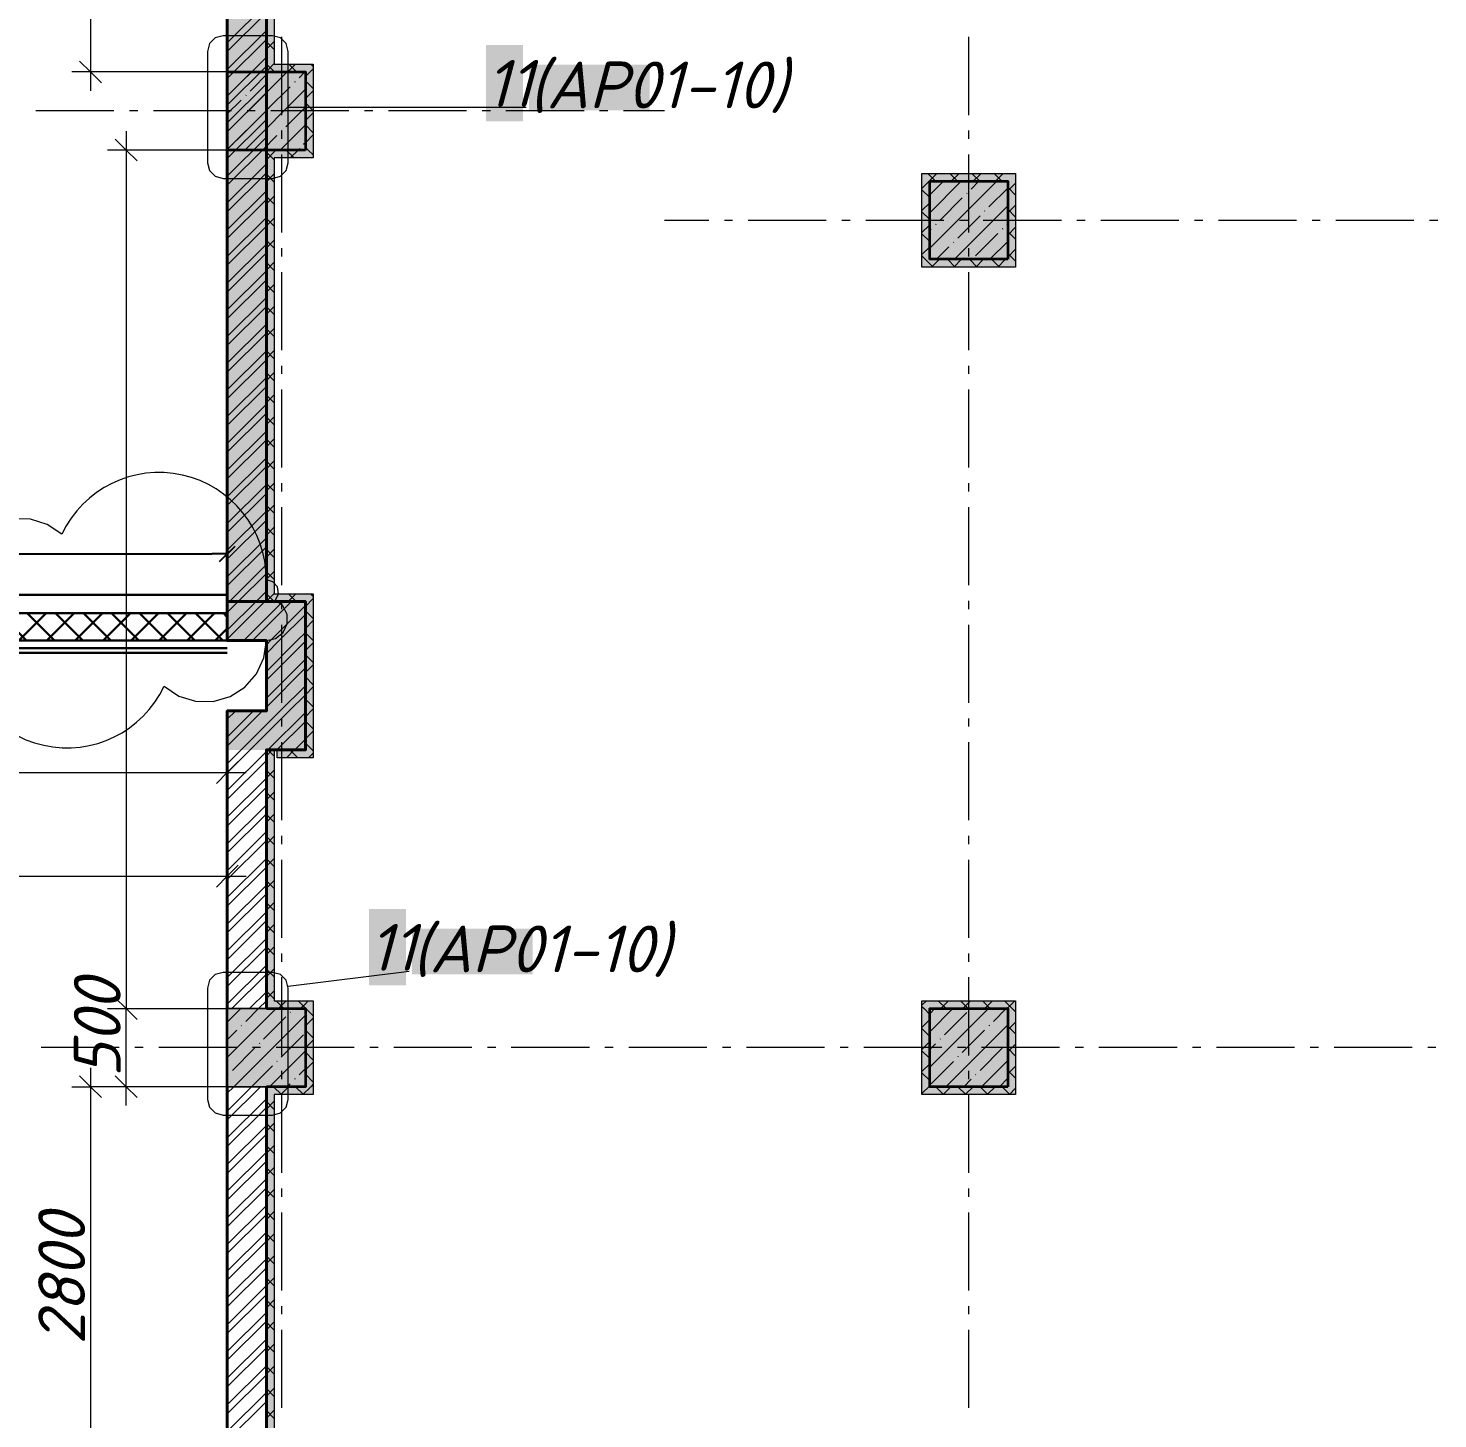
# Model space of a CAD drawing. Header units: millimetres. Extents: x -81576 to 1046824, y -248937 to 691537.
# Drawn here: x 102769 to 111799, y 552844 to 561752 of the extents above; entities that cross this region are included whole.
import ezdxf

# ---------------------------------------------------------------- set-up
doc = ezdxf.new("R2010")
doc.units = ezdxf.units.MM
for name, color, linetype, lineweight in [('0)', 6, 'Continuous', 30), ('0) расчет', 172, 'Continuous', 30), ('0) факт', 80, 'Continuous', 30), ('0.2) Шпаклевка подвала и баз и фин', 5, 'Continuous', 30)]:
    doc.layers.add(name, color=color, linetype=linetype, lineweight=lineweight)
doc.layers.add('PDF _Геометрия', color=7, linetype='Continuous', true_color=0x1d1d1d)
doc.layers.add('PDF _Сплошная заливка', color=7, linetype='Continuous', true_color=0xffffff)
doc.layers.add('PDF _Текст', color=7, linetype='Continuous')
doc.styles.add('PDF ISOCPEUR Italic', font='isocpeui.ttf')
doc.styles.add('СПДС', font='isocpeur.ttf', dxfattribs={"width": 0.9})
doc.dimstyles.new('Размера А3', dxfattribs={"dimtxt": 200, "dimasz": 100, "dimexe": 70, "dimexo": 100, "dimgap": 20, "dimtad": 1, "dimdec": 0, "dimrnd": 10, "dimzin": 0, "dimdsep": 46, "dimtxsty": 'СПДС', "dimblk": 'ARROWHEAD_6', "dimcen": 1, "dimclrd": 256, "dimclre": 256, "dimclrt": 256, "dimazin": 0, "dimtfac": 1, "dimtdec": 0, "dimtmove": 2, "dimatfit": 3, "dimfxl": 1, "dimtolj": 1, "dimtzin": 0, "dimarcsym": 0})

# ---------------------------------------------------------------- blocks, each defined once
blk = doc.blocks.new('ARROWHEAD_6')
at = {"color": 0, "linetype": 'Continuous'}
for p, q in [((0, 0), (-1, 0)), ((-0.5, -0.5), (0.5, 0.5))]:
    blk.add_line(p, q, dxfattribs=at)
blk = doc.blocks.new('*D2402')
at = {"lineweight": -2, "transparency": 16777216}
for p, q in [((100336.9, 558104.1), (100336.9, 558454.7)), ((104044.5, 558104.1), (104044.5, 558454.7)), ((100436.9, 558384.7), (103944.5, 558384.7))]:
    blk.add_line(p, q, dxfattribs=at)
at = {"layer": 'Defpoints', "color": 0, "transparency": 16777216}
for p in [(104044.5, 558384.7), (100336.9, 558004.1), (104044.5, 558004.1)]:
    blk.add_point(p, dxfattribs=at)
at = {"lineweight": -2, "transparency": 16777216, "xscale": 100, "yscale": 100, "zscale": 100, "rotation": 180}
blk.add_blockref('ARROWHEAD_6', (100336.9, 558384.7), dxfattribs=at)
at = {"lineweight": -2, "transparency": 16777216, "xscale": 100, "yscale": 100, "zscale": 100}
blk.add_blockref('ARROWHEAD_6', (104044.5, 558384.7), dxfattribs=at)
at = {"transparency": 16777216, "insert": (102190.7, 558504.7), "char_height": 200, "attachment_point": 5, "style": 'СПДС'}
blk.add_mtext('\\A1;3710', dxfattribs=at)

msp = doc.modelspace()

# ---------------------------------------------------------------- hatches: boundary and pattern name
at = {"layer": '0)', "transparency": 33554559}
h = msp.add_hatch(dxfattribs=at)
h.set_pattern_fill('ANSI37', color=256, scale=40)
h.paths.add_polyline_path([(100336.9, 558004.1), (104044.5, 558004.1), (104044.5, 557829.1), (100336.9, 557829.1)])
at = {"layer": 'PDF _Сплошная заливка', "true_color": 0x636466, "transparency": 33554559}
for points in [[(104294.5, 558079.1), (104294.5, 563971.6), (104044.5, 563971.6), (104044.5, 558079.1)], [(104344.5, 561521.6), (104344.5, 563971.6), (104294.5, 563971.6), (104294.5, 561521.6)], [(104544.5, 561471.6), (104544.5, 561521.6), (104294.5, 561521.6), (104294.5, 561471.6)], [(104544.5, 560971.6), (104594.5, 560971.6), (104594.5, 561521.6), (104544.5, 561521.6)], [(104044.5, 560971.6), (104544.5, 560971.6), (104544.5, 561471.6), (104044.5, 561471.6)], [(104344.5, 558129.1), (104344.5, 560971.6), (104294.5, 560971.6), (104294.5, 558129.1)], [(104344.5, 560921.6), (104594.5, 560921.6), (104594.5, 560971.6), (104344.5, 560971.6)], [(109044.5, 560771.6), (109044.5, 560821.6), (108494.5, 560821.6), (108494.5, 560771.6)], [(109094.5, 560271.6), (109094.5, 560821.6), (109044.5, 560821.6), (109044.5, 560271.6)], [(108544.5, 560221.6), (108544.5, 560771.6), (108494.5, 560771.6), (108494.5, 560221.6)], [(108544.5, 560271.6), (109044.5, 560271.6), (109044.5, 560771.6), (108544.5, 560771.6)], [(108544.5, 560221.6), (109094.5, 560221.6), (109094.5, 560271.6), (108544.5, 560271.6)], [(104044.5, 557829.1), (104544.5, 557829.1), (104544.5, 558079.1), (104044.5, 558079.1)], [(104544.5, 558079.1), (104544.5, 558129.1), (104294.5, 558129.1), (104294.5, 558079.1)], [(104544.5, 557129.1), (104594.5, 557129.1), (104594.5, 558129.1), (104544.5, 558129.1)], [(104544.5, 557379.1), (104544.5, 557829.1), (104294.5, 557829.1), (104294.5, 557379.1)], [(104044.5, 557129.1), (104544.5, 557129.1), (104544.5, 557379.1), (104044.5, 557379.1)], [(104344.5, 555521.6), (104344.5, 557129.1), (104294.5, 557129.1), (104294.5, 555521.6)], [(104364.5, 557079.1), (104594.5, 557079.1), (104594.5, 557129.1), (104364.5, 557129.1)], [(104544.5, 554971.6), (104544.5, 555471.6), (104044.5, 555471.6), (104044.5, 554971.6)], [(104544.5, 555471.6), (104544.5, 555521.6), (104294.5, 555521.6), (104294.5, 555471.6)], [(104594.5, 554971.6), (104594.5, 555521.6), (104544.5, 555521.6), (104544.5, 554971.6)], [(109044.5, 555471.6), (109044.5, 555521.6), (108494.5, 555521.6), (108494.5, 555471.6)], [(108544.5, 554921.6), (108544.5, 555471.6), (108494.5, 555471.6), (108494.5, 554921.6)], [(108544.5, 554971.6), (109044.5, 554971.6), (109044.5, 555471.6), (108544.5, 555471.6)], [(109094.5, 554971.6), (109094.5, 555521.6), (109044.5, 555521.6), (109044.5, 554971.6)], [(104294.5, 554921.6), (104594.5, 554921.6), (104594.5, 554971.6), (104294.5, 554971.6)], [(104344.5, 552221.5), (104344.5, 554921.6), (104294.5, 554921.6), (104294.5, 552221.5)], [(108544.5, 554921.6), (109094.5, 554921.6), (109094.5, 554971.6), (108544.5, 554971.6)]]:
    msp.add_hatch(color=251, dxfattribs=at).paths.add_polyline_path(points)

# ---------------------------------------------------------------- linework, layer by layer
at = {"layer": '0)'}
msp.add_lwpolyline([(100336.9, 558004.1), (104044.5, 558004.1), (104044.5, 557829.1), (100336.9, 557829.1)], close=True, dxfattribs=at)
at = {"layer": '0) расчет', "color": 1, "lineweight": 9}
msp.add_lwpolyline([(102330.7, 557829.1, 0.801086), (103639.9, 557536.4), (103733.7, 557474.1), (103841.2, 557441.1), (103953.8, 557439.8), (104062.1, 557470.6), (104157.2, 557530.8), (104231.3, 557615.5), (104278.3, 557717.7), (104294.5, 557829.1), (104353.8, 557842.7), (104401.4, 557880.8), (104427.6, 557935.8), (104427.3, 557996.7), (104400.5, 558051.3), (104352.6, 558088.9), (104371.5, 558128.9), (104365.6, 558172.7), (104336.9, 558206.3), (104294.5, 558218.8, 0.801089), (102985.3, 558511.6), (102891.5, 558573.8), (102783.9, 558606.9), (102671.4, 558608.1)], format="xyb", dxfattribs=at)
at = {"layer": '0) расчет'}
msp.add_lwpolyline([(96744.5, 557780.1), (104044.5, 557780.1)], dxfattribs=at)
at = {"layer": '0) факт'}
msp.add_lwpolyline([(96744.5, 557780.1), (104044.5, 557780.1)], dxfattribs=at)
at = {"layer": '0.2) Шпаклевка подвала и баз и фин'}
for points in [[(96744.5, 558122.3), (104044.5, 558122.3)], [(96744.5, 557751), (104044.5, 557751)]]:
    msp.add_lwpolyline(points, dxfattribs=at)
at = {"layer": 'PDF _Геометрия', "color": 7, "lineweight": 9}
for points in [[(103168.2, 564091.6), (103168.2, 561351.6)], [(104394.5, 561195.6), (104394.5, 561695.6)], [(108794.5, 561195.6), (108794.5, 561695.6)], [(103238.2, 561401.6), (103168.2, 561471.6), (103098.2, 561541.6)], [(104044.5, 561471.6), (103168.2, 561471.6), (103048.2, 561471.6)], [(103317.9, 561221.6), (102817.9, 561221.6)], [(103470.8, 561221.6), (103417.9, 561221.6)], [(104070.8, 561221.6), (103570.8, 561221.6)], [(104223.7, 561221.6), (104170.8, 561221.6)], [(104823.7, 561221.6), (104323.7, 561221.6)], [(104976.6, 561221.6), (104923.7, 561221.6)], [(105576.6, 561221.6), (105076.6, 561221.6)], [(105729.5, 561221.6), (105676.6, 561221.6)], [(106329.5, 561221.6), (105829.5, 561221.6)], [(106482.5, 561221.6), (106429.5, 561221.6)], [(106844.5, 561221.6), (106582.5, 561221.6)], [(103396, 561091.6), (103396, 555471.6), (103326, 555541.6)], [(104394.5, 561042.7), (104394.5, 561095.6)], [(108794.5, 561042.7), (108794.5, 561095.6)], [(104044.5, 560971.6), (103396, 560971.6), (103276, 560971.6)], [(103466, 560901.6), (103396, 560971.6), (103326, 561041.6)], [(104394.5, 560442.7), (104394.5, 560942.7)], [(108794.5, 560442.7), (108794.5, 560942.7)], [(106844.5, 560521.6), (107128.6, 560521.6)], [(107228.6, 560521.6), (107281.5, 560521.6)], [(107381.5, 560521.6), (107881.5, 560521.6)], [(107981.6, 560521.6), (108034.5, 560521.6)], [(108134.5, 560521.6), (108634.5, 560521.6)], [(108734.5, 560521.6), (108787.4, 560521.6)], [(108887.4, 560521.6), (109387.4, 560521.6)], [(109487.4, 560521.6), (109540.3, 560521.6)], [(109640.3, 560521.6), (110140.3, 560521.6)], [(110240.3, 560521.6), (110293.2, 560521.6)], [(110393.2, 560521.6), (110893.2, 560521.6)], [(110993.2, 560521.6), (111046.1, 560521.6)], [(111146.1, 560521.6), (111646.1, 560521.6)], [(111746.1, 560521.6), (111799.1, 560521.6)], [(104394.5, 560289.8), (104394.5, 560342.7)], [(108794.5, 560289.8), (108794.5, 560342.7)], [(104394.5, 559689.8), (104394.5, 560189.8)], [(108794.5, 559689.8), (108794.5, 560189.8)], [(104394.5, 559536.9), (104394.5, 559589.8)], [(108794.5, 559536.9), (108794.5, 559589.8)], [(104394.5, 558936.9), (104394.5, 559436.9)], [(108794.5, 558936.9), (108794.5, 559436.9)], [(104394.5, 558784), (104394.5, 558836.9)], [(108794.5, 558784), (108794.5, 558836.9)], [(104394.5, 558184), (104394.5, 558684)], [(108794.5, 558184), (108794.5, 558684)], [(104394.5, 558031.1), (104394.5, 558084)], [(108794.5, 558031.1), (108794.5, 558084)], [(104394.5, 557431.1), (104394.5, 557931.1)], [(108794.5, 557431.1), (108794.5, 557931.1)], [(104394.5, 557278.1), (104394.5, 557331.1)], [(108794.5, 557278.1), (108794.5, 557331.1)], [(104394.5, 556678.1), (104394.5, 557178.1)], [(108794.5, 556678.1), (108794.5, 557178.1)], [(104044.5, 557129.1), (104044.5, 556983.9), (104044.5, 556863.9)], [(96624.5, 556983.9), (101624.5, 556983.9), (102774.5, 556983.9), (104164.5, 556983.9)], [(104114.5, 557053.9), (104044.5, 556983.9), (103974.5, 556913.9)], [(104394.5, 556525.2), (104394.5, 556578.1)], [(108794.5, 556525.2), (108794.5, 556578.1)], [(104044.5, 555471.6), (104044.5, 556319.8), (104044.5, 556439.8)], [(104114.5, 556389.8), (104044.5, 556319.8), (103974.5, 556249.8)], [(104394.5, 555925.2), (104394.5, 556425.2)], [(108794.5, 555925.2), (108794.5, 556425.2)], [(96874.5, 556319.8), (104164.5, 556319.8)], [(104394.5, 555772.3), (104394.5, 555825.2)], [(108794.5, 555772.3), (108794.5, 555825.2)], [(104394.5, 555172.3), (104394.5, 555672.3)], [(108794.5, 555172.3), (108794.5, 555672.3)], [(103276, 555471.6), (103396, 555471.6), (103466, 555401.6)], [(103396, 554851.6), (103396, 555471.6), (104044.5, 555471.6), (104294.5, 555471.6)], [(103352, 555221.6), (102852, 555221.6)], [(103505, 555221.6), (103452, 555221.6)], [(104105, 555221.6), (103605, 555221.6)], [(104257.9, 555221.6), (104205, 555221.6)], [(104857.9, 555221.6), (104357.9, 555221.6)], [(105010.8, 555221.6), (104957.9, 555221.6)], [(105610.8, 555221.6), (105110.8, 555221.6)], [(105763.7, 555221.6), (105710.8, 555221.6)], [(106363.7, 555221.6), (105863.7, 555221.6)], [(106516.6, 555221.6), (106463.7, 555221.6)], [(107116.6, 555221.6), (106616.6, 555221.6)], [(107269.5, 555221.6), (107216.6, 555221.6)], [(107869.5, 555221.6), (107369.5, 555221.6)], [(108022.5, 555221.6), (107969.5, 555221.6)], [(108622.5, 555221.6), (108122.5, 555221.6)], [(108775.4, 555221.6), (108722.5, 555221.6)], [(109375.4, 555221.6), (108875.4, 555221.6)], [(109528.3, 555221.6), (109475.4, 555221.6)], [(110128.3, 555221.6), (109628.3, 555221.6)], [(110281.2, 555221.6), (110228.3, 555221.6)], [(110881.2, 555221.6), (110381.2, 555221.6)], [(111034.1, 555221.6), (110981.2, 555221.6)], [(111634.1, 555221.6), (111134.1, 555221.6)], [(111787, 555221.6), (111734.1, 555221.6)], [(103168.2, 555091.6), (103168.2, 552051.5)], [(104294.5, 554971.6), (104044.5, 554971.6), (103168.2, 554971.6), (103098.2, 555041.6)], [(103466, 554901.6), (103396, 554971.6), (103326, 555041.6)], [(104394.5, 555019.4), (104394.5, 555072.3)], [(108794.5, 555019.4), (108794.5, 555072.3)], [(103048.2, 554971.6), (103168.2, 554971.6), (103238.2, 554901.6)], [(104044.5, 554971.6), (103396, 554971.6), (103276, 554971.6)], [(104394.5, 554419.4), (104394.5, 554919.4)], [(108794.5, 554419.4), (108794.5, 554919.4)], [(104394.5, 554266.5), (104394.5, 554319.4)], [(108794.5, 554266.5), (108794.5, 554319.4)], [(104394.5, 553666.5), (104394.5, 554166.5)], [(108794.5, 553666.5), (108794.5, 554166.5)], [(104394.5, 553513.6), (104394.5, 553566.5)], [(108794.5, 553513.6), (108794.5, 553566.5)], [(104394.5, 552913.6), (104394.5, 553413.6)], [(108794.5, 552913.6), (108794.5, 553413.6)]]:
    msp.add_lwpolyline(points, dxfattribs=at)
at = {"layer": 'PDF _Геометрия', "color": 16, "lineweight": 40, "true_color": 0x800000}
for points in [[(104294.5, 558079.1), (104044.5, 558079.1), (104044.5, 563971.6), (104294.5, 563971.6), (104294.5, 561521.6)], [(104294.5, 561471.6), (104294.5, 560971.6), (104294.5, 558129.1)], [(104044.5, 555471.6), (104044.5, 557129.1), (104044.5, 557379.1), (104294.5, 557379.1), (104294.5, 557829.1), (104044.5, 557829.1), (104044.5, 558079.1), (104544.5, 558079.1), (104544.5, 557829.1), (104544.5, 557379.1), (104544.5, 557129.1), (104344.5, 557129.1)], [(104294.5, 557129.1), (104294.5, 555521.6)], [(104044.5, 552171.5), (104044.5, 554971.6)], [(104294.5, 554921.6), (104294.5, 552221.5)]]:
    msp.add_lwpolyline(points, dxfattribs=at)
at = {"layer": 'PDF _Геометрия', "color": 7, "lineweight": 40}
for points in [[(104294.5, 561471.6), (104294.5, 561521.6), (104294.5, 563971.6)], [(104294.5, 558079.1), (104294.5, 558129.1), (104294.5, 560971.6)], [(104294.5, 555471.6), (104294.5, 555521.6), (104294.5, 557129.1), (104344.5, 557129.1)], [(104294.5, 552171.5), (104294.5, 552221.5), (104294.5, 554921.6), (104294.5, 554971.6)]]:
    msp.add_lwpolyline(points, dxfattribs=at)
at = {"layer": 'PDF _Геометрия', "color": 7, "lineweight": 13}
for points in [[(104344.5, 563921.6), (104344.5, 561521.6), (104544.5, 561521.6), (104594.5, 561521.6), (104594.5, 560971.6), (104594.5, 560921.6), (104344.5, 560921.6), (104344.5, 558129.1), (104544.5, 558129.1), (104594.5, 558129.1), (104594.5, 557129.1), (104594.5, 557079.1), (104364.5, 557079.1), (104364.5, 557129.1), (104544.5, 557129.1), (104544.5, 558079.1), (104294.5, 558079.1)], [(104294.5, 560971.6), (104344.5, 560971.6), (104544.5, 560971.6), (104544.5, 561471.6), (104294.5, 561471.6)], [(104344.5, 557129.1), (104344.5, 555521.6), (104544.5, 555521.6), (104594.5, 555521.6), (104594.5, 554971.6), (104594.5, 554921.6), (104344.5, 554921.6), (104344.5, 552221.5), (104544.5, 552221.5), (104594.5, 552221.5), (104594.5, 551671.5), (104594.5, 551621.5), (104344.5, 551621.5), (104344.5, 550666.5), (104294.5, 550666.5)], [(104294.5, 554971.6), (104544.5, 554971.6), (104544.5, 555471.6), (104294.5, 555471.6)]]:
    msp.add_lwpolyline(points, dxfattribs=at)
at = {"layer": 'PDF _Геометрия', "color": 24, "lineweight": 9, "true_color": 0x8e1d1d}
for points in [[(104294.5, 561908.6), (104044.5, 561658.6)], [(104294.5, 561851.6), (104044.5, 561601.6)], [(104294.5, 561737.6), (104044.5, 561487.6)], [(104294.5, 561680.5), (104044.5, 561430.5)], [(104294.5, 561566.5), (104044.5, 561316.5)], [(104294.5, 561509.5), (104044.5, 561259.5)], [(104294.5, 561395.4), (104044.5, 561145.4)], [(104294.5, 561338.4), (104044.5, 561088.4)], [(104294.5, 561224.3), (104044.5, 560974.3)], [(104294.5, 561167.3), (104044.5, 560917.3)], [(104294.5, 561053.3), (104044.5, 560803.3)], [(104294.5, 560996.2), (104044.5, 560746.2)], [(104294.5, 560882.2), (104044.5, 560632.2)], [(104294.5, 560825.2), (104044.5, 560575.2)], [(104294.5, 560711.1), (104044.5, 560461.1)], [(104294.5, 560654.1), (104044.5, 560404.1)], [(104294.5, 560540), (104044.5, 560290)], [(104294.5, 560483), (104044.5, 560233)], [(104294.5, 560369), (104044.5, 560119)], [(104294.5, 560311.9), (104044.5, 560061.9)], [(104294.5, 560197.9), (104044.5, 559947.9)], [(104294.5, 560140.9), (104044.5, 559890.9)], [(104294.5, 560026.8), (104044.5, 559776.8)], [(104294.5, 559969.8), (104044.5, 559719.8)], [(104294.5, 559855.8), (104044.5, 559605.8)], [(104294.5, 559798.7), (104044.5, 559548.7)], [(104294.5, 559684.7), (104044.5, 559434.7)], [(104294.5, 559627.7), (104044.5, 559377.7)], [(104294.5, 559513.6), (104044.5, 559263.6)], [(104294.5, 559456.6), (104044.5, 559206.6)], [(104294.5, 559342.5), (104044.5, 559092.5)], [(104294.5, 559285.5), (104044.5, 559035.5)], [(104294.5, 559171.5), (104044.5, 558921.5)], [(104294.5, 559114.4), (104044.5, 558864.4)], [(104294.5, 559000.4), (104044.5, 558750.4)], [(104294.5, 558943.4), (104044.5, 558693.4)], [(104294.5, 558829.3), (104044.5, 558579.3)], [(104294.5, 558772.3), (104044.5, 558522.3)], [(104294.5, 558658.2), (104044.5, 558408.2)], [(104294.5, 558601.2), (104044.5, 558351.2)], [(104294.5, 558487.2), (104044.5, 558237.2)], [(104294.5, 558430.1), (104044.5, 558180.1)], [(104294.5, 558316.1), (104057.5, 558079.1), (104044.5, 558066.1)], [(104294.5, 558259.1), (104114.5, 558079.1), (104044.5, 558009.1)], [(104294.5, 558145), (104228.6, 558079.1), (104044.5, 557895)], [(104294.5, 558088), (104285.6, 558079.1), (104044.5, 557838)], [(104399.6, 558079.1), (104149.6, 557829.1)], [(104456.7, 558079.1), (104206.7, 557829.1)], [(104544.5, 558052.9), (104320.7, 557829.1), (104294.5, 557802.9)], [(104544.5, 557995.8), (104377.7, 557829.1), (104294.5, 557745.8)], [(104544.5, 557881.8), (104491.8, 557829.1), (104294.5, 557631.8)], [(104544.5, 557824.8), (104294.5, 557574.8)], [(104544.5, 557710.7), (104294.5, 557460.7)], [(104544.5, 557653.7), (104294.5, 557403.7)], [(104544.5, 557539.6), (104383.9, 557379.1), (104133.9, 557129.1), (104044.5, 557039.6)], [(104544.5, 557482.6), (104441, 557379.1), (104191, 557129.1), (104044.5, 556982.6)], [(104212.9, 557379.1), (104044.5, 557210.7)], [(104098.8, 557379.1), (104044.5, 557324.8)], [(104269.9, 557379.1), (104044.5, 557153.7)], [(104544.5, 557368.6), (104305, 557129.1)], [(104544.5, 557311.5), (104362, 557129.1)], [(104544.5, 557197.5), (104476.1, 557129.1)], [(104294.5, 557118.6), (104044.5, 556868.6)], [(104544.5, 557140.5), (104533.1, 557129.1)], [(104294.5, 557061.5), (104044.5, 556811.5)], [(104294.5, 556947.5), (104044.5, 556697.5)], [(104294.5, 556890.5), (104044.5, 556640.5)], [(104294.5, 556776.4), (104044.5, 556526.4)], [(104294.5, 556719.4), (104044.5, 556469.4)], [(104294.5, 556605.3), (104044.5, 556355.3)], [(104294.5, 556548.3), (104044.5, 556298.3)], [(104294.5, 556434.3), (104044.5, 556184.3)], [(104294.5, 556377.2), (104044.5, 556127.2)], [(104294.5, 556263.2), (104044.5, 556013.2)], [(104294.5, 556206.2), (104044.5, 555956.2)], [(104294.5, 556092.1), (104044.5, 555842.1)], [(104294.5, 556035.1), (104044.5, 555785.1)], [(104294.5, 555921.1), (104044.5, 555671.1)], [(104294.5, 555864), (104044.5, 555614)], [(104294.5, 555750), (104044.5, 555500)], [(104294.5, 555693), (104073.1, 555471.6)], [(104294.5, 555578.9), (104187.1, 555471.6)], [(104294.5, 555521.9), (104244.1, 555471.6)], [(104200.3, 554971.6), (104044.5, 554815.7)], [(104086.3, 554971.6), (104044.5, 554929.7)], [(104257.4, 554971.6), (104044.5, 554758.7)], [(104294.5, 554894.6), (104044.5, 554644.6)], [(104294.5, 554837.6), (104044.5, 554587.6)], [(104294.5, 554723.5), (104044.5, 554473.5)], [(104294.5, 554666.5), (104044.5, 554416.5)], [(104294.5, 554552.5), (104044.5, 554302.5)], [(104294.5, 554495.4), (104044.5, 554245.4)], [(104294.5, 554381.4), (104044.5, 554131.4)], [(104294.5, 554324.4), (104044.5, 554074.4)], [(104294.5, 554210.3), (104044.5, 553960.3)], [(104294.5, 554153.3), (104044.5, 553903.3)], [(104294.5, 554039.2), (104044.5, 553789.2)], [(104294.5, 553982.2), (104044.5, 553732.2)], [(104294.5, 553868.2), (104044.5, 553618.2)], [(104294.5, 553811.1), (104044.5, 553561.1)], [(104294.5, 553697.1), (104044.5, 553447.1)], [(104294.5, 553640.1), (104044.5, 553390.1)], [(104294.5, 553526), (104044.5, 553276)], [(104294.5, 553469), (104044.5, 553219)], [(104294.5, 553354.9), (104044.5, 553104.9)], [(104294.5, 553297.9), (104044.5, 553047.9)], [(104294.5, 553183.9), (104044.5, 552933.9)], [(104294.5, 553126.8), (104044.5, 552876.8)], [(104294.5, 553012.8), (104044.5, 552762.8)], [(104294.5, 552955.8), (104044.5, 552705.8)]]:
    msp.add_lwpolyline(points, dxfattribs=at)
at = {"layer": 'PDF _Геометрия', "color": 7, "lineweight": 9}
for points in [[(104434.7, 561603.1), (104421.3, 561653.1), (104384.7, 561689.7), (104334.7, 561703.1), (104017.5, 561703.1), (103967.5, 561689.7), (103930.9, 561653.1), (103917.5, 561603.1), (103917.5, 560890.1), (103930.9, 560840.1), (103967.5, 560803.5), (104017.5, 560790.1), (104334.7, 560790.1), (104384.7, 560803.5), (104421.3, 560840.1), (104434.7, 560890.1)], [(104434.7, 555603.1), (104421.3, 555653.1), (104384.7, 555689.7), (104334.7, 555703.1), (104017.5, 555703.1), (103967.5, 555689.7), (103930.9, 555653.1), (103917.5, 555603.1), (103917.5, 554890.1), (103930.9, 554840.1), (103967.5, 554803.5), (104017.5, 554790.1), (104334.7, 554790.1), (104384.7, 554803.5), (104421.3, 554840.1), (104434.7, 554890.1)]]:
    msp.add_lwpolyline(points, close=True, dxfattribs=at)
at = {"layer": 'PDF _Геометрия', "lineweight": 9}
for points in [[(104344.5, 561666.7), (104294.5, 561616.7)], [(104294.5, 561664.7), (104344.5, 561614.7)], [(104344.5, 561525.3), (104340.7, 561521.6), (104294.5, 561475.3)], [(104294.5, 561523.3), (104296.2, 561521.6), (104346.2, 561471.6)], [(104482.1, 561521.6), (104432.1, 561471.6)], [(104437.6, 561521.6), (104487.6, 561471.6)], [(104579.1, 561521.6), (104594.5, 561506.2)], [(104199.5, 561471.6), (104044.5, 561316.5)], [(104427.6, 561471.6), (104044.5, 561088.4)], [(104050.5, 561436.6), (104048.2, 561434.2)], [(104085.5, 561471.6), (104076.7, 561462.8)], [(104313.6, 561471.6), (104190.7, 561348.7)], [(104478.2, 561408.1), (104475.9, 561405.7)], [(104541.7, 561471.6), (104504.4, 561434.2)], [(104594.5, 561492.4), (104544.5, 561442.4)], [(104544.5, 561414.7), (104594.5, 561364.7)], [(104544.5, 561360.3), (104155.7, 560971.6)], [(104164.6, 561322.6), (104162.2, 561320.2)], [(104447.3, 561377.2), (104304.8, 561234.7)], [(104594.5, 561351), (104544.5, 561301)], [(104133.7, 561291.7), (104044.5, 561202.4)], [(104544.5, 561246.2), (104418.8, 561120.6)], [(104544.5, 561273.3), (104594.5, 561223.3)], [(104247.8, 561177.6), (104105.2, 561035.1)], [(104278.6, 561208.5), (104276.3, 561206.1)], [(104594.5, 561209.6), (104544.5, 561159.6)], [(104361.8, 561063.6), (104269.8, 560971.6)], [(104544.5, 561132.2), (104383.8, 560971.6)], [(104392.7, 561094.5), (104390.3, 561092.1)], [(104544.5, 561131.9), (104594.5, 561081.9)], [(104594.5, 561068.2), (104544.5, 561018.2)], [(104048.2, 560978), (104044.5, 560974.3)], [(104079.1, 561008.9), (104076.7, 561006.6)], [(104356.4, 560971.6), (104344.5, 560959.6), (104294.5, 560909.6)], [(104294.5, 560957.6), (104344.5, 560907.6)], [(104422, 560971.6), (104472, 560921.6)], [(104497.8, 560971.6), (104447.8, 560921.6)], [(104506.7, 560980.4), (104504.4, 560978)], [(104544.5, 561018.1), (104532.9, 561006.6)], [(104544.5, 560990.5), (104563.4, 560971.6), (104594.5, 560940.5)], [(104594.5, 560926.8), (104589.3, 560921.6)], [(104344.5, 560818.2), (104294.5, 560768.2)], [(104294.5, 560816.2), (104344.5, 560766.2)], [(108590.5, 560821.6), (108540.5, 560771.6), (108494.5, 560725.5)], [(108531.8, 560821.6), (108581.8, 560771.6)], [(108673.2, 560821.6), (108723.2, 560771.6)], [(108731.9, 560821.6), (108681.9, 560771.6)], [(108814.6, 560821.6), (108864.6, 560771.6)], [(108873.3, 560821.6), (108823.3, 560771.6)], [(108956, 560821.6), (109006, 560771.6)], [(109014.7, 560821.6), (108964.7, 560771.6)], [(108494.5, 560717.4), (108544.5, 560667.4)], [(108745.8, 560771.6), (108544.5, 560570.2)], [(108973.9, 560771.6), (108544.5, 560342.1)], [(108631.7, 560771.6), (108544.5, 560684.3)], [(108783.6, 560695.3), (108781.2, 560692.9)], [(108859.8, 560771.6), (108809.7, 560721.4)], [(109044.5, 560728.1), (108923.8, 560607.4)], [(109094.5, 560759.9), (109044.5, 560709.9)], [(109044.5, 560733.1), (109094.5, 560683.1)], [(104344.5, 560676.8), (104294.5, 560626.8)], [(104294.5, 560674.8), (104344.5, 560624.8)], [(108544.5, 560634.1), (108494.5, 560584.1)], [(108752.7, 560664.4), (108610.1, 560521.9)], [(109044.5, 560614), (108702, 560271.6)], [(109094.5, 560618.4), (109044.5, 560568.4)], [(109044.5, 560591.7), (109094.5, 560541.7)], [(104344.5, 560535.3), (104294.5, 560485.3)], [(104294.5, 560533.4), (104344.5, 560483.4)], [(108494.5, 560576), (108544.5, 560526)], [(108866.8, 560550.4), (108724.2, 560407.8)], [(108897.6, 560581.2), (108895.3, 560578.9)], [(108544.5, 560492.7), (108494.5, 560442.7)], [(108494.5, 560434.6), (108544.5, 560384.6)], [(108553.1, 560464.8), (108544.5, 560456.2)], [(108584, 560495.7), (108581.6, 560493.3)], [(108980.8, 560436.3), (108838.2, 560293.8)], [(109011.7, 560467.2), (109009.3, 560464.8)], [(109044.5, 560500), (109037.8, 560493.3)], [(109094.5, 560477), (109044.5, 560427)], [(109044.5, 560450.3), (109094.5, 560400.3)], [(104344.5, 560393.9), (104294.5, 560343.9)], [(104294.5, 560391.9), (104344.5, 560341.9)], [(108544.5, 560351.3), (108494.5, 560301.3)], [(108667.2, 560350.8), (108587.9, 560271.6)], [(108698, 560381.7), (108695.7, 560379.3)], [(109044.5, 560385.9), (108930.1, 560271.6)], [(109094.5, 560335.6), (109044.5, 560285.6)], [(104344.5, 560252.5), (104294.5, 560202.5)], [(104294.5, 560250.5), (104344.5, 560200.5)], [(108494.5, 560293.2), (108544.5, 560243.2), (108566.1, 560221.6)], [(108606.2, 560271.6), (108556.2, 560221.6)], [(108657.5, 560271.6), (108707.5, 560221.6)], [(108747.6, 560271.6), (108697.6, 560221.6)], [(108798.9, 560271.6), (108848.9, 560221.6)], [(108889, 560271.6), (108839, 560221.6)], [(108940.3, 560271.6), (108990.3, 560221.6)], [(109030.4, 560271.6), (108980.4, 560221.6)], [(109044.5, 560271.9), (109044.1, 560271.6)], [(109044.5, 560308.8), (109081.8, 560271.6), (109094.5, 560258.8)], [(104344.5, 560111.1), (104294.5, 560061.1)], [(104294.5, 560109.1), (104344.5, 560059.1)], [(104344.5, 559969.7), (104294.5, 559919.7)], [(104294.5, 559967.7), (104344.5, 559917.7)], [(104344.5, 559828.2), (104294.5, 559778.2)], [(104294.5, 559826.3), (104344.5, 559776.3)], [(104344.5, 559686.8), (104294.5, 559636.8)], [(104294.5, 559684.8), (104344.5, 559634.8)], [(104344.5, 559545.4), (104294.5, 559495.4)], [(104294.5, 559543.4), (104344.5, 559493.4)], [(104344.5, 559404), (104294.5, 559354)], [(104294.5, 559402), (104344.5, 559352)], [(104344.5, 559262.5), (104294.5, 559212.5)], [(104294.5, 559260.6), (104344.5, 559210.6)], [(104344.5, 559121.1), (104294.5, 559071.1)], [(104294.5, 559119.1), (104344.5, 559069.1)], [(104344.5, 558979.7), (104294.5, 558929.7)], [(104294.5, 558977.7), (104344.5, 558927.7)], [(104344.5, 558838.3), (104294.5, 558788.3)], [(104294.5, 558836.3), (104344.5, 558786.3)], [(104344.5, 558696.9), (104294.5, 558646.9)], [(104294.5, 558694.9), (104344.5, 558644.9)], [(104344.5, 558555.4), (104294.5, 558505.4)], [(104294.5, 558553.5), (104344.5, 558503.5)], [(104344.5, 558414), (104294.5, 558364)], [(104294.5, 558412), (104344.5, 558362)], [(104344.5, 558272.6), (104294.5, 558222.6)], [(104294.5, 558270.6), (104344.5, 558220.6)], [(104344.5, 558131.2), (104342.4, 558129.1), (104294.5, 558081.2)], [(104294.5, 558129.2), (104294.5, 558129.1), (104344.5, 558079.1)], [(104483.8, 558129.1), (104433.8, 558079.1)], [(104436, 558129.1), (104486, 558079.1)], [(104594.5, 558098.3), (104544.5, 558048.3)], [(104577.4, 558129.1), (104594.5, 558112)], [(104544.5, 558020.6), (104594.5, 557970.6)], [(104594.5, 557956.9), (104544.5, 557906.9)], [(104544.5, 557879.2), (104594.5, 557829.2)], [(104594.5, 557815.5), (104544.5, 557765.5)], [(104544.5, 557737.8), (104594.5, 557687.8)], [(104594.5, 557674.1), (104544.5, 557624.1)], [(104544.5, 557596.4), (104594.5, 557546.4)], [(104594.5, 557532.6), (104544.5, 557482.6)], [(104544.5, 557454.9), (104594.5, 557404.9)], [(104594.5, 557391.2), (104544.5, 557341.2)], [(104544.5, 557313.5), (104594.5, 557263.5)], [(104594.5, 557249.8), (104544.5, 557199.8)], [(104544.5, 557172.1), (104587.4, 557129.1), (104594.5, 557122.1)], [(104332.4, 557129.1), (104294.5, 557091.2)], [(104304.6, 557129.1), (104344.5, 557089.2)], [(104473.8, 557129.1), (104423.8, 557079.1)], [(104446, 557129.1), (104496, 557079.1)], [(104594.5, 557108.4), (104565.2, 557079.1)], [(104344.5, 556999.8), (104294.5, 556949.8)], [(104294.5, 556997.8), (104344.5, 556947.8)], [(104344.5, 556858.4), (104294.5, 556808.4)], [(104294.5, 556856.4), (104344.5, 556806.4)], [(104344.5, 556717), (104294.5, 556667)], [(104294.5, 556715), (104344.5, 556665)], [(104344.5, 556575.5), (104294.5, 556525.5)], [(104294.5, 556573.6), (104344.5, 556523.6)], [(104344.5, 556434.1), (104294.5, 556384.1)], [(104294.5, 556432.1), (104344.5, 556382.1)], [(104344.5, 556292.7), (104294.5, 556242.7)], [(104294.5, 556290.7), (104344.5, 556240.7)], [(104344.5, 556151.3), (104294.5, 556101.3)], [(104294.5, 556149.3), (104344.5, 556099.3)], [(104344.5, 556009.9), (104294.5, 555959.9)], [(104294.5, 556007.9), (104344.5, 555957.9)], [(104344.5, 555868.4), (104294.5, 555818.4)], [(104294.5, 555866.5), (104344.5, 555816.5)], [(104344.5, 555727), (104294.5, 555677)], [(104294.5, 555725), (104344.5, 555675)], [(104344.5, 555585.6), (104294.5, 555535.6)], [(104294.5, 555583.6), (104344.5, 555533.6)], [(104130.1, 555471.6), (104044.5, 555385.9)], [(104358.2, 555471.6), (104044.5, 555157.8)], [(104244.1, 555471.6), (104162.2, 555389.6)], [(104356.5, 555521.6), (104406.5, 555471.6)], [(104421.8, 555521.6), (104371.8, 555471.6)], [(104449.7, 555449), (104447.3, 555446.7)], [(104497.9, 555521.6), (104544.5, 555475), (104594.5, 555425)], [(104563.3, 555521.6), (104544.5, 555502.7), (104513.3, 555471.6)], [(108523.1, 555521.6), (108494.5, 555492.9)], [(108494.5, 555484.8), (108507.7, 555471.6), (108544.5, 555434.8)], [(108692.1, 555471.6), (108544.5, 555324)], [(108920.2, 555471.6), (108544.5, 555095.9)], [(108578, 555471.6), (108544.5, 555438)], [(108599.2, 555521.6), (108649.2, 555471.6)], [(108664.5, 555521.6), (108614.5, 555471.6)], [(108781.2, 555446.7), (108638.7, 555304.1)], [(108740.6, 555521.6), (108790.6, 555471.6)], [(108805.9, 555521.6), (108755.9, 555471.6)], [(108882, 555521.6), (108932, 555471.6)], [(108947.3, 555521.6), (108897.3, 555471.6)], [(109034.2, 555471.6), (108952.3, 555389.6)], [(109023.4, 555521.6), (109044.5, 555500.5), (109094.5, 555450.5)], [(109088.8, 555521.6), (109044.5, 555477.3), (109038.8, 555471.6)], [(104544.5, 555429.7), (104086.3, 554971.6)], [(104136.1, 555363.5), (104133.7, 555361.1)], [(104418.8, 555418.1), (104276.3, 555275.6)], [(104594.5, 555411.3), (104544.5, 555361.3)], [(108544.5, 555401.5), (108494.5, 555351.5)], [(109044.5, 555367.8), (108648.3, 554971.6)], [(108926.1, 555363.5), (108923.8, 555361.1)], [(109094.5, 555385.8), (109044.5, 555335.8)], [(109044.5, 555359.1), (109094.5, 555309.1)], [(104105.2, 555332.6), (104044.5, 555271.9)], [(104532.9, 555304.1), (104390.3, 555161.5)], [(104544.5, 555333.6), (104594.5, 555283.6)], [(104594.5, 555269.9), (104544.5, 555219.9)], [(108494.5, 555343.4), (108544.5, 555293.4)], [(108612.5, 555278), (108610.1, 555275.6)], [(108895.3, 555332.6), (108752.7, 555190)], [(104219.2, 555218.6), (104076.7, 555076)], [(104250.1, 555249.4), (104247.8, 555247.1)], [(104544.5, 555201.6), (104314.4, 554971.6)], [(104544.5, 555192.2), (104594.5, 555142.2)], [(108544.5, 555260.1), (108494.5, 555210.1)], [(108494.5, 555202), (108544.5, 555152)], [(108581.6, 555247.1), (108544.5, 555209.9)], [(109009.3, 555218.6), (108866.8, 555076)], [(109040.2, 555249.4), (109037.8, 555247.1)], [(109094.5, 555244.4), (109044.5, 555194.4)], [(109044.5, 555217.7), (109094.5, 555167.7)], [(104333.3, 555104.5), (104200.3, 554971.6)], [(104364.2, 555135.4), (104361.8, 555133)], [(104544.5, 555087.6), (104504.4, 555047.5)], [(104594.5, 555128.5), (104544.5, 555078.5)], [(108544.5, 555118.7), (108494.5, 555068.7)], [(108695.7, 555133), (108553.1, 554990.5)], [(108726.6, 555163.9), (108724.2, 555161.5)], [(109044.5, 555139.7), (108876.4, 554971.6)], [(109094.5, 555103), (109044.5, 555053)], [(104050.5, 555049.9), (104048.2, 555047.5)], [(104478.2, 555021.3), (104475.9, 555019)], [(104544.5, 555050.8), (104594.5, 555000.8)], [(108494.5, 555060.6), (108544.5, 555010.6)], [(108809.7, 555019), (108762.3, 554971.6)], [(108840.6, 555049.9), (108838.2, 555047.5)], [(109044.5, 555025.6), (108990.4, 554971.6)], [(109044.5, 555076.3), (109094.5, 555026.3)], [(104296.1, 554971.6), (104294.5, 554969.9)], [(104340.8, 554971.6), (104390.8, 554921.6)], [(104437.5, 554971.6), (104387.5, 554921.6)], [(104447.3, 554990.5), (104428.4, 554971.6)], [(104482.3, 554971.6), (104532.3, 554921.6)], [(104594.5, 554987.1), (104579, 554971.6), (104529, 554921.6)], [(104544.5, 554973.5), (104542.5, 554971.6)], [(108544.5, 554977.3), (108494.5, 554927.3)], [(108583.5, 554971.6), (108633.5, 554921.6)], [(108680.2, 554971.6), (108630.2, 554921.6)], [(108724.9, 554971.6), (108774.9, 554921.6)], [(108821.6, 554971.6), (108771.6, 554921.6)], [(108866.3, 554971.6), (108916.3, 554921.6)], [(108963, 554971.6), (108913, 554921.6)], [(109007.7, 554971.6), (109057.7, 554921.6)], [(109094.5, 554961.6), (109054.4, 554921.6)], [(104344.5, 554878.5), (104294.5, 554828.5)], [(104294.5, 554876.5), (104344.5, 554826.5)], [(104344.5, 554737.1), (104294.5, 554687.1)], [(104294.5, 554735.1), (104344.5, 554685.1)], [(104344.5, 554595.6), (104294.5, 554545.6)], [(104294.5, 554593.7), (104344.5, 554543.7)], [(104344.5, 554454.2), (104294.5, 554404.2)], [(104294.5, 554452.2), (104344.5, 554402.2)], [(104344.5, 554312.8), (104294.5, 554262.8)], [(104294.5, 554310.8), (104344.5, 554260.8)], [(104344.5, 554171.4), (104294.5, 554121.4)], [(104294.5, 554169.4), (104344.5, 554119.4)], [(104344.5, 554030), (104294.5, 553980)], [(104294.5, 554028), (104344.5, 553978)], [(104344.5, 553888.5), (104294.5, 553838.5)], [(104294.5, 553886.6), (104344.5, 553836.6)], [(104344.5, 553747.1), (104294.5, 553697.1)], [(104294.5, 553745.1), (104344.5, 553695.1)], [(104344.5, 553605.7), (104294.5, 553555.7)], [(104294.5, 553603.7), (104344.5, 553553.7)], [(104344.5, 553464.3), (104294.5, 553414.3)], [(104294.5, 553462.3), (104344.5, 553412.3)], [(104344.5, 553322.8), (104294.5, 553272.8)], [(104294.5, 553320.9), (104344.5, 553270.9)], [(104344.5, 553181.4), (104294.5, 553131.4)], [(104294.5, 553179.4), (104344.5, 553129.4)], [(104344.5, 553040), (104294.5, 552990)], [(104294.5, 553038), (104344.5, 552988)], [(104344.5, 552898.6), (104294.5, 552848.6)], [(104294.5, 552896.6), (104344.5, 552846.6)]]:
    msp.add_lwpolyline(points, dxfattribs=at)
at = {"layer": 'PDF _Геометрия', "color": 7, "lineweight": 35}
for points in [[(104544.5, 560971.6), (104044.5, 560971.6), (104044.5, 561471.6), (104544.5, 561471.6)], [(109044.5, 560271.6), (108544.5, 560271.6), (108544.5, 560771.6), (109044.5, 560771.6)], [(109044.5, 554971.6), (108544.5, 554971.6), (108544.5, 555471.6), (109044.5, 555471.6)]]:
    msp.add_lwpolyline(points, close=True, dxfattribs=at)
at = {"layer": 'PDF _Геометрия', "color": 174, "lineweight": 9, "true_color": 0x0000a0}
for points in [[(104434.7, 561246.6), (105958.7, 561246.6)], [(104433.9, 555615.5), (105209.7, 555712.2)]]:
    msp.add_lwpolyline(points, dxfattribs=at)
at = {"layer": 'PDF _Геометрия', "color": 7, "lineweight": 13}
for points in [[(109094.5, 560821.6), (109094.5, 560271.6), (109094.5, 560221.6), (108544.5, 560221.6), (108494.5, 560221.6), (108494.5, 560771.6), (108494.5, 560821.6), (109044.5, 560821.6)], [(109044.5, 560771.6), (108544.5, 560771.6), (108544.5, 560271.6), (109044.5, 560271.6)], [(109094.5, 555521.6), (109094.5, 554971.6), (109094.5, 554921.6), (108544.5, 554921.6), (108494.5, 554921.6), (108494.5, 555471.6), (108494.5, 555521.6), (109044.5, 555521.6)], [(109044.5, 555471.6), (108544.5, 555471.6), (108544.5, 554971.6), (109044.5, 554971.6)]]:
    msp.add_lwpolyline(points, close=True, dxfattribs=at)
at = {"layer": 'PDF _Геометрия', "color": 7, "lineweight": 35}
for points in [[(104044.5, 554971.6), (104044.5, 555471.6)], [(104294.5, 555471.6), (104544.5, 555471.6), (104544.5, 554971.6), (104294.5, 554971.6)]]:
    msp.add_lwpolyline(points, dxfattribs=at)
at = {"layer": 'PDF _Геометрия', "color": 16, "lineweight": 9, "true_color": 0x800000}
for points in [[(104294.5, 555471.6), (104044.5, 555471.6)], [(104044.5, 554971.6), (104294.5, 554971.6)]]:
    msp.add_lwpolyline(points, dxfattribs=at)
at = {"layer": 'PDF _Сплошная заливка', "lineweight": 9, "transparency": 33554559}
for points in [[(105700.8, 561644.6), (105938.9, 561644.6), (105700.8, 561155.1), (105938.9, 561155.1)], [(105976.7, 561517.3), (106030.2, 561517.3), (105976.7, 561226.3), (106030.2, 561226.3)], [(106030.2, 561517.3), (106268.4, 561517.3), (106030.2, 561226.3), (106268.4, 561226.3)], [(106268.4, 561517.3), (106750.6, 561517.3), (106268.4, 561226.3), (106750.6, 561226.3)], [(104951.8, 556110.2), (105189.9, 556110.2), (104951.8, 555620.7), (105189.9, 555620.7)], [(105227.6, 555982.9), (105281.2, 555982.9), (105227.6, 555691.9), (105281.2, 555691.9)], [(105281.2, 555982.9), (105519.3, 555982.9), (105281.2, 555691.9), (105519.3, 555691.9)], [(105519.3, 555982.9), (106001.5, 555982.9), (105519.3, 555691.9), (106001.5, 555691.9)]]:
    msp.add_solid(points, dxfattribs=at)

# ---------------------------------------------------------------- texts
at = {"layer": 'PDF _Текст', "char_height": 300, "attachment_point": 4, "style": 'PDF ISOCPEUR Italic'}
for s, insert in [('11', (105700.8, 561398.5)), ('(АР01-10)', (105976.7, 561373.7)), ('11', (104951.8, 555864.1)), ('(АР01-10)', (105227.6, 555839.3))]:
    msp.add_mtext(s, dxfattribs=dict(at, insert=insert))
at = {"layer": 'PDF _Текст', "char_height": 300, "attachment_point": 4, "rotation": 90, "style": 'PDF ISOCPEUR Italic'}
for s, insert in [('500', (103211.2, 555031.9)), ('2800', (102983.5, 553318.7))]:
    msp.add_mtext(s, dxfattribs=dict(at, insert=insert))

# ---------------------------------------------------------------- dimensions: what is measured, and where the dimension line sits
dim = msp.add_linear_dim(base=(104044.5, 558384.7), p1=(100336.9, 558004.1), p2=(104044.5, 558004.1), dimstyle='Размера А3')
dim.commit()
dim.dimension.update_dxf_attribs({"geometry": '*D2402', "text_midpoint": (102190.7, 558504.7)})

doc.saveas('drawing.dxf')
